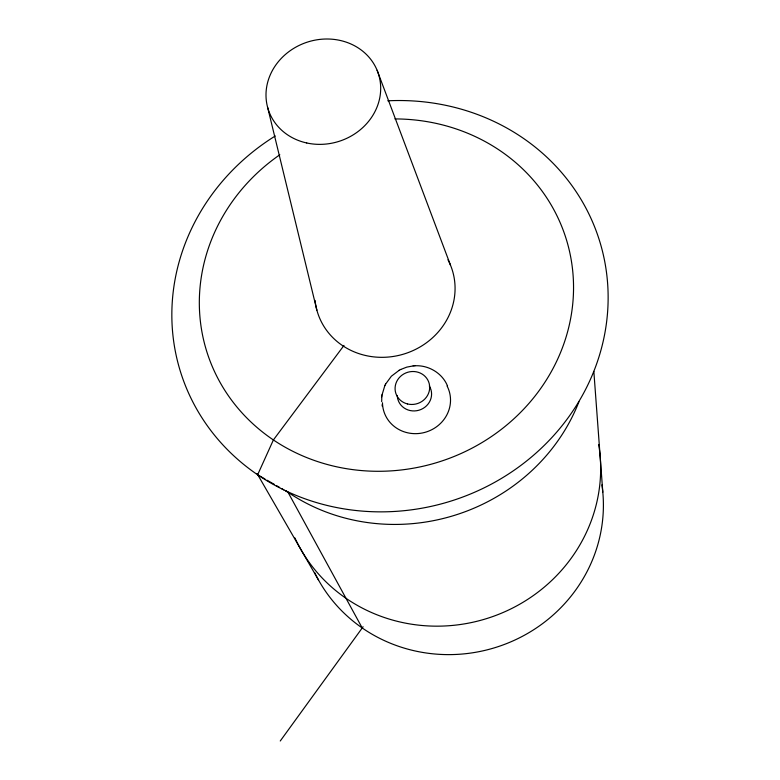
<?xml version="1.0" encoding="UTF-8"?>
<svg xmlns="http://www.w3.org/2000/svg" width="780" height="780" viewBox="0 0 780 780"><rect width="100%" height="100%" fill="white"/><g stroke="black" fill="none" stroke-linecap="round" stroke-linejoin="round"><path stroke-width="1.17" d="M381.8 396.454L381.683 401.632M381.937 395.275L384.901 385.408M381.752 396.864L381.985 394.875M385.486 384.267L391.375 376.214L399.262 370.237M384.755 385.71L385.622 383.974M280.254 741L363.1 626.759M343.98 345.442L273.39 439.949L257.644 474.776L264.976 478.998M400.627 369.515L406.76 367.127L413.234 365.908M399.175 370.285L400.696 369.476M414.755 365.8C428.473 364.894 442.435 373.181 447.544 386.071M413.137 365.918L414.872 365.791M267.062 480.207L274.394 484.429M276.49 485.628L279.63 487.441M281.726 488.641L283.813 489.85M285.909 491.059L288.005 492.258L362.222 627.978M257.088 473.587L318.572 580.125M377.13 70.307L450.46 265.093M267.647 107.445L316.875 310.177M382.346 406.351L382.044 404.791M593.843 371.416L602.803 492.209M447.973 259.789A70.619 65.559 -17.8 0 1 403.933 354.023A70.619 65.559 -17.8 0 1 315.071 300.407M447.096 386.041A34.193 32.282 -17.5 0 1 424.388 432.51A34.193 32.282 -17.5 0 1 382.473 402.763M429.312 385.973A17.248 16.263 -17.5 0 1 418.997 410.202A17.248 16.263 -17.5 0 1 397.283 395.421M578.935 401.768A190.105 177.928 -17.6 0 1 286.026 490.903M394.924 118.921A188.321 174.886 -17.8 0 1 562.087 348.631A188.321 174.886 -17.8 0 1 271.996 439.003A188.321 174.886 -17.8 0 1 279.805 154.781M387.796 100.805A219.521 204.194 -17.7 0 1 596.212 365.04A219.521 204.194 -17.7 0 1 253.744 472.066A219.521 204.194 -17.7 0 1 275.262 135.974M598.669 444.473A160.202 152.89 -16.9 0 1 486.086 618.755A160.202 152.89 -16.9 0 1 294.898 537.927M601.926 484.848A151.798 145.655 -16.5 0 1 494.735 647.731A151.798 145.655 -16.5 0 1 314.662 572.608M306.725 142.974A57.895 52.084 -18.3 0 0 379.187 76.479A57.895 52.084 -18.3 0 0 284.115 55.604A57.895 52.084 -18.3 0 0 306.725 142.974M407.462 403.942A17.394 16.39 -17.5 0 0 429.205 383.584A17.394 16.39 -17.5 0 0 400.462 376.428A17.394 16.39 -17.5 0 0 407.462 403.942"/></g></svg>
